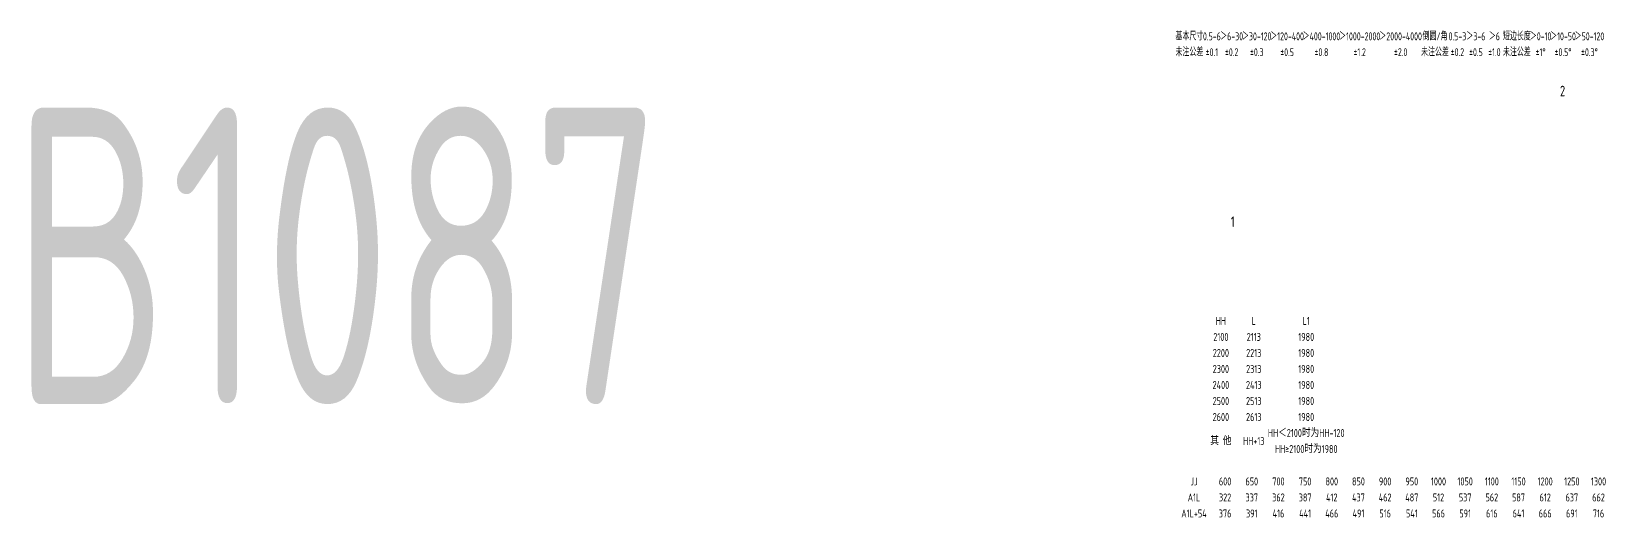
# Model space of a CAD drawing. Header units: inches. Extents: x 14216 to 120088, y -29410 to 23559.
# Drawn here: x 14892 to 20203, y -27128 to -25489 of the extents above; entities that cross this region are included whole.
import ezdxf
from ezdxf.enums import TextEntityAlignment as Align

# ---------------------------------------------------------------- set-up
doc = ezdxf.new("R2010")
doc.units = ezdxf.units.IN
doc.header["$LTSCALE"] = 0.3
doc.header["$MEASUREMENT"] = 0
for name, color, linetype in [('1粗实线', 4, 'Continuous'), ('2', 2, 'Continuous'), ('2细实线', 2, 'Continuous')]:
    doc.layers.add(name, color=color, linetype=linetype)
doc.styles.add('HZ', font='isocp2.shx', dxfattribs={"width": 0.7, "bigfont": 'hztxt.shx'})

msp = doc.modelspace()

# ---------------------------------------------------------------- texts
at = {"layer": '1粗实线', "color": 4, "style": 'HZ', "width": 0.8}
for s, p in [('2', (20049.646, -25708.044)), ('1', (18939.121, -26148.508))]:
    msp.add_text(s, height=35.64, dxfattribs=at).set_placement(p)
at = {"layer": '2', "style": 'HZ', "width": 0.8}
for s, p in [('HH', (18905.524, -26465.379)), ('L', (19016.524, -26465.379)), ('L1', (19193.524, -26465.379)), ('2100', (18905.524, -26519.379)), ('2113', (19016.524, -26519.379)), ('1980', (19193.524, -26519.379)), ('2200', (18905.524, -26573.379)), ('2213', (19016.524, -26573.379)), ('1980', (19193.524, -26573.379)), ('2300', (18905.524, -26627.379)), ('2313', (19016.524, -26627.379)), ('1980', (19193.524, -26627.379)), ('2400', (18905.524, -26681.379)), ('2413', (19016.524, -26681.379)), ('1980', (19193.524, -26681.379)), ('2500', (18905.524, -26735.379)), ('2513', (19016.524, -26735.379)), ('1980', (19193.524, -26735.379)), ('2600', (18905.524, -26789.379)), ('2613', (19016.524, -26789.379)), ('1980', (19193.524, -26789.379)), ('其 他', (18905.524, -26870.379)), ('HH+13', (19016.524, -26870.379)), ('HH＜2100时为HH-120', (19193.524, -26843.379)), ('HH≥2100时为1980', (19193.524, -26897.379))]:
    msp.add_text(s, height=27, dxfattribs=at).set_placement(p, align=Align.MIDDLE_CENTER)
at = {"layer": '2', "color": 6, "insert": (15923.039, -26245.82), "char_height": 1000, "attachment_point": 5, "style": 'HZ'}
msp.add_mtext('\\A1;B1087', dxfattribs=at)
at = {"layer": '2细实线', "linetype": 'ByBlock', "style": 'HZ', "width": 0.65}
for s, p in [('基本尺寸', (18799.315, -25505.788)), ('0.5-6', (18875.05, -25505.788)), ('＞6-30', (18941.875, -25505.788)), ('＞30-120', (19026.52, -25505.788)), ('＞120-400', (19128.985, -25505.788)), ('＞400-1000', (19244.815, -25505.788)), ('＞1000-2000', (19374.01, -25505.788)), ('＞2000-4000', (19512.115, -25505.788)), ('倒圆/角', (19627.945, -25505.788)), ('0.5-3', (19703.68, -25505.788)), ('＞3-6', (19766.05, -25505.788)), ('＞6', (19828.42, -25505.788)), ('短边长度', (19904.155, -25505.788)), ('＞0-10', (19984.345, -25505.788)), ('＞10-50', (20060.08, -25505.788)), ('＞50-120', (20149.18, -25505.788)), ('未注公差', (18799.315, -25559.248)), ('%%p0.1', (18875.05, -25559.248)), ('%%p0.2', (18941.875, -25559.248)), ('%%p0.3', (19026.52, -25559.248)), ('%%p0.5', (19128.985, -25559.248)), ('%%p0.8', (19244.815, -25559.248)), ('%%p1.2', (19374.01, -25559.248)), ('%%p2.0', (19512.115, -25559.248)), ('未注公差', (19627.945, -25559.248)), ('%%p0.2', (19703.68, -25559.248)), ('%%p0.5', (19766.05, -25559.248)), ('%%p1.0', (19828.42, -25559.248)), ('未注公差', (19904.155, -25559.248)), ('%%p1%%d', (19984.345, -25559.248)), ('%%p0.5%%d', (20060.08, -25559.248)), ('%%p0.3%%d', (20149.18, -25559.248))]:
    msp.add_text(s, height=26.73, dxfattribs=at).set_placement(p, align=Align.MIDDLE_CENTER)
at = {"layer": '2细实线', "style": 'HZ', "width": 0.8}
for s, p in [('JJ', (18814.765, -27006.664)), ('600', (18919.765, -27006.664)), ('650', (19009.765, -27006.664)), ('700', (19099.765, -27006.664)), ('750', (19189.765, -27006.664)), ('800', (19279.765, -27006.664)), ('850', (19369.765, -27006.664)), ('900', (19459.765, -27006.664)), ('950', (19549.765, -27006.664)), ('1000', (19639.765, -27006.664)), ('1050', (19729.765, -27006.664)), ('1100', (19819.765, -27006.664)), ('1150', (19909.765, -27006.664)), ('1200', (19999.765, -27006.664)), ('1250', (20089.765, -27006.664)), ('1300', (20179.765, -27006.664)), ('A1L', (18814.765, -27060.664)), ('322', (18919.765, -27060.664)), ('337', (19009.765, -27060.664)), ('362', (19099.765, -27060.664)), ('387', (19189.765, -27060.664)), ('412', (19279.765, -27060.664)), ('437', (19369.765, -27060.664)), ('462', (19459.765, -27060.664)), ('487', (19549.765, -27060.664)), ('512', (19639.765, -27060.664)), ('537', (19729.765, -27060.664)), ('562', (19819.765, -27060.664)), ('587', (19909.765, -27060.664)), ('612', (19999.765, -27060.664)), ('637', (20089.765, -27060.664)), ('662', (20179.765, -27060.664)), ('A1L+54', (18814.765, -27114.664)), ('376', (18919.765, -27114.664)), ('391', (19009.765, -27114.664)), ('416', (19099.765, -27114.664)), ('441', (19189.765, -27114.664)), ('466', (19279.765, -27114.664)), ('491', (19369.765, -27114.664)), ('516', (19459.765, -27114.664)), ('541', (19549.765, -27114.664)), ('566', (19639.765, -27114.664)), ('591', (19729.765, -27114.664)), ('616', (19819.765, -27114.664)), ('641', (19909.765, -27114.664)), ('666', (19999.765, -27114.664)), ('691', (20089.765, -27114.664)), ('716', (20179.765, -27114.664))]:
    msp.add_text(s, height=27, dxfattribs=at).set_placement(p, align=Align.MIDDLE_CENTER)

doc.saveas('drawing.dxf')
